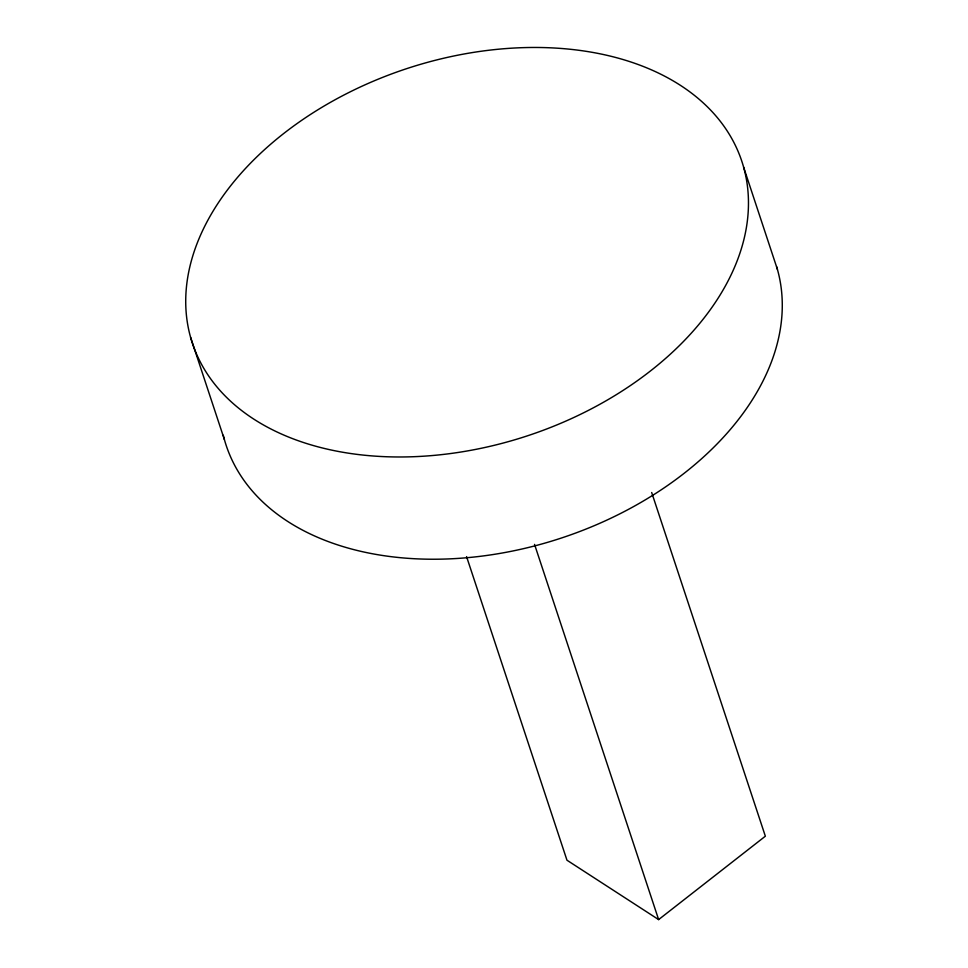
<?xml version="1.0" encoding="UTF-8"?>
<svg xmlns="http://www.w3.org/2000/svg" width="968" height="968" viewBox="0 0 968 968"><rect width="100%" height="100%" fill="white"/><g stroke="black" fill="none" stroke-linecap="round" stroke-linejoin="round"><path stroke-width="1.45" d="M466.564 556.612L566.97 860.213L658.627 919.6L765.349 836.207L651.682 492.506M743.618 167.174A289.384 193.261 -18.3 0 1 373.89 456.049A289.384 193.261 -18.3 0 1 283.781 133.451A289.384 193.261 -18.3 0 1 743.618 167.174L777.425 269.419M534.542 544.391L658.627 919.6M190.575 337.287L224.382 439.532M776.602 266.587A289.384 193.261 -18.3 0 1 551.869 541.051A289.384 193.261 -18.3 0 1 223.269 435.249"/></g></svg>
